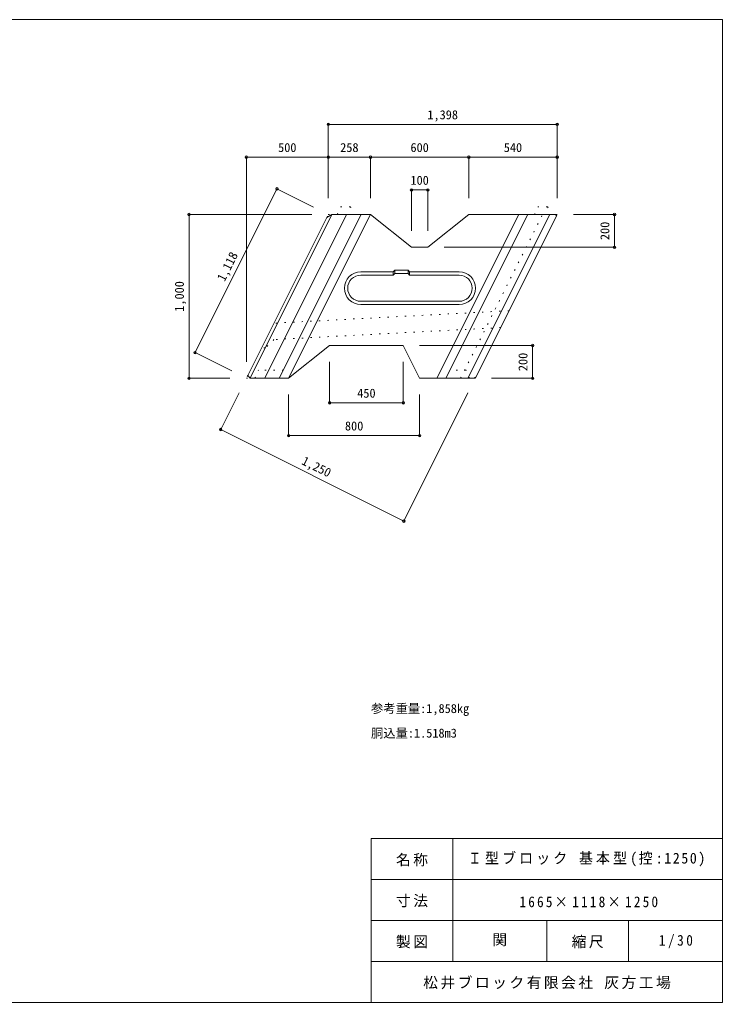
# Model space of a CAD drawing. Units: millimetres, scale not verified. Extents: x 165 to 8745, y 150 to 6150.
# Drawn here: x 4455 to 8745, y 150 to 6150 of the extents above; entities that cross this region are included whole.
import ezdxf
from ezdxf.enums import TextEntityAlignment as Align

# ---------------------------------------------------------------- set-up
doc = ezdxf.new("R2010")
doc.units = ezdxf.units.MM
doc.header["$LTSCALE"] = 30
doc.header["$PDMODE"] = 32
doc.header["$PDSIZE"] = 15
doc.linetypes.add('DOTTED', pattern=[1.75, 0.25, -1.5])
for name, color, linetype, lineweight in [('_0-0_', 7, 'Continuous', 18), ('_0-1_', 7, 'Continuous', 18), ('_0-2_', 4, 'Continuous', 9)]:
    doc.layers.add(name, color=color, linetype=linetype, lineweight=lineweight)
doc.styles.add('ＭＳ ゴシック', font='')
doc.styles.get('ＭＳ ゴシック').set_extended_font_data('MS Gothic')

msp = doc.modelspace()

# ---------------------------------------------------------------- linework, layer by layer
at = {"layer": '_0-0_'}
for p, q in [((8745, 6150), (165, 6150)), ((8745, 150), (8745, 6150)), ((8745, 1150), (6600, 1150)), ((6600, 150), (6600, 1150)), ((7100, 400), (7100, 1150)), ((8745, 900), (6600, 900)), ((8745, 650), (6600, 650)), ((7672.5, 400), (7672.5, 650)), ((8172.5, 400), (8172.5, 650)), ((8745, 400), (6600, 400)), ((165, 150), (8745, 150))]:
    msp.add_line(p, q, dxfattribs=at)
at = {"layer": '_0-1_', "linetype": 'DOTTED'}
for p, q in [((6394.09, 4960.32), (6414.09, 5007.32)), ((6474.09, 5007.32), (6414.09, 5007.32)), ((6474.09, 5007.32), (6494.09, 4960.32)), ((7597.78, 4960.32), (7617.78, 5007.32)), ((7677.78, 5007.32), (7617.78, 5007.32)), ((7677.78, 5007.32), (7697.78, 4960.32)), ((6330.14, 4942.44), (6339.09, 4960.32)), ((6339.09, 4960.32), (6361.45, 4960.32)), ((7147.19, 3960.32), (7647.19, 4960.32)), ((7736.63, 4960.32), (7726.63, 4960.32)), ((7732.16, 4951.38), (7736.63, 4960.32)), ((7442.8, 4372.66), (6007.29, 4296.72)), ((7391.44, 4269.94), (6007.34, 4196.73)), ((5953.97, 4145.38), (5931.61, 4145.38)), ((6007.34, 4196.73), (5953.97, 4145.38)), ((5848.03, 3978.21), (5839.09, 3960.32)), ((5839.09, 3960.32), (5861.45, 3960.32)), ((5891.09, 3960.32), (5912.36, 4010.32)), ((6065.33, 4010.32), (5912.36, 4010.32)), ((7180.35, 4010.32), (7082.74, 4010.32)), ((7201.63, 3960.32), (7180.35, 4010.32)), ((7226.63, 3960.32), (7236.63, 3960.32)), ((7236.63, 3960.32), (7241.1, 3969.27))]:
    msp.add_line(p, q, dxfattribs=at)
at = {"layer": '_0-1_'}
for p, q in [((5848.03, 3978.21), (6330.14, 4942.44)), ((5861.45, 3960.32), (6361.45, 4960.32)), ((5950.89, 3960.32), (6450.89, 4960.32)), ((6040.33, 3960.32), (6540.33, 4960.32)), ((6096.23, 3960.32), (6596.23, 4960.32)), ((6330.14, 4942.44), (6361.45, 4960.32)), ((6361.45, 4960.32), (6597.09, 4960.32)), ((6597.09, 4960.32), (6847.09, 4760.32)), ((6947.09, 4760.32), (7197.09, 4960.32)), ((7001.84, 3960.32), (7501.84, 4960.32)), ((7057.74, 3960.32), (7557.74, 4960.32)), ((7691.91, 4960.32), (7191.91, 3960.32)), ((7197.09, 4960.32), (7726.63, 4960.32)), ((7732.16, 4951.38), (7241.1, 3969.27)), ((7726.63, 4960.32), (7732.16, 4951.38)), ((6847.09, 4760.32), (6947.09, 4760.32)), ((6745.94, 4620.32), (6735.94, 4610.32)), ((6825.94, 4620.32), (6745.94, 4620.32)), ((6745.94, 4620.32), (6745.94, 4600.32)), ((6825.94, 4600.32), (6825.94, 4620.32)), ((6825.94, 4620.32), (6835.94, 4610.32)), ((6537.94, 4610.32), (6735.94, 4610.32)), ((6735.94, 4590.32), (6537.94, 4590.32)), ((6735.94, 4610.32), (6735.94, 4590.32)), ((6745.94, 4600.32), (6735.94, 4590.32)), ((6745.94, 4600.32), (6825.94, 4600.32)), ((6825.94, 4600.32), (6835.94, 4590.32)), ((6835.94, 4610.32), (6835.94, 4590.32)), ((6835.94, 4610.32), (7137.94, 4610.32)), ((7137.94, 4590.32), (6835.94, 4590.32)), ((6537.94, 4430.32), (7137.94, 4430.32)), ((6537.94, 4410.32), (7137.94, 4410.32)), ((6097.09, 3960.32), (6347.09, 4160.32)), ((6797.09, 4160.32), (6347.09, 4160.32)), ((6797.09, 4160.32), (6897.09, 3960.32)), ((5848.03, 3978.21), (5861.45, 3960.32)), ((5861.45, 3960.32), (6097.09, 3960.32)), ((6897.09, 3960.32), (7226.63, 3960.32)), ((7226.63, 3960.32), (7241.1, 3969.27))]:
    msp.add_line(p, q, dxfattribs=at)
for centre, radius, start, end in [((6537.94, 4510.32), 100, 90, 270), ((6537.94, 4510.32), 80, 90, 270), ((7137.94, 4510.32), 100, 270, 90), ((7137.94, 4510.32), 80, 270, 90)]:
    msp.add_arc(centre, radius, start, end, dxfattribs=at)
at = {"layer": '_0-2_'}
for p, q in [((6339.09, 5510.32), (6339.09, 5060.32)), ((6339.09, 5510.32), (7736.63, 5510.32)), ((7736.63, 5510.32), (7736.63, 5060.32)), ((5839.09, 5310.32), (5839.09, 4060.32)), ((5839.09, 5310.32), (7736.63, 5310.32)), ((6597.09, 5310.32), (6597.09, 5060.32)), ((6597.09, 5310.32), (6597.09, 5060.32)), ((7197.09, 5310.32), (7197.09, 5060.32)), ((6026.04, 5116.85), (5526.04, 4116.85)), ((6026.04, 5116.85), (6249.64, 5005.05)), ((6847.09, 5110.32), (6947.09, 5110.32)), ((6847.09, 5110.32), (6847.09, 4860.32)), ((6947.09, 5110.32), (6947.09, 4860.32)), ((5489.09, 4960.32), (6239.09, 4960.32)), ((5489.09, 3960.32), (5489.09, 4960.32)), ((8086.63, 4960.32), (7836.63, 4960.32)), ((8086.63, 4960.32), (8086.63, 4760.32)), ((8086.63, 4760.32), (7047.09, 4760.32)), ((7586.63, 4160.32), (6897.09, 4160.32)), ((7586.63, 3960.32), (7586.63, 4160.32)), ((5526.04, 4116.85), (5749.64, 4005.05)), ((6347.09, 3810.32), (6347.09, 4060.32)), ((6797.09, 3810.32), (6797.09, 4060.32)), ((5489.09, 3960.32), (5739.09, 3960.32)), ((7586.63, 3960.32), (7336.63, 3960.32)), ((5682.56, 3647.28), (5794.37, 3870.88)), ((6097.09, 3610.32), (6097.09, 3860.32)), ((6800.6, 3088.26), (7191.91, 3870.88)), ((6897.09, 3610.32), (6897.09, 3860.32)), ((6347.09, 3810.32), (6797.09, 3810.32)), ((5682.56, 3647.28), (6800.6, 3088.26)), ((6897.09, 3610.32), (6097.09, 3610.32))]:
    msp.add_line(p, q, dxfattribs=at)
for p in [(6339.09, 5510.32), (7736.63, 5510.32), (5839.09, 5310.32), (6339.09, 5310.32), (6597.09, 5310.32), (7197.09, 5310.32), (7736.63, 5310.32), (6026.04, 5116.85), (6847.09, 5110.32), (6947.09, 5110.32), (5489.09, 4960.32), (8086.63, 4960.32), (8086.63, 4760.32), (7586.63, 4160.32), (5526.04, 4116.85), (5489.09, 3960.32), (7586.63, 3960.32), (6347.09, 3810.32), (6797.09, 3810.32), (5682.56, 3647.28), (6097.09, 3610.32), (6897.09, 3610.32), (6800.6, 3088.26)]:
    msp.add_point(p, dxfattribs=at)

# ---------------------------------------------------------------- texts
at = {"layer": '_0-0_', "color": 4, "style": 'ＭＳ ゴシック'}
for s, p in [('参考重量:1,858㎏', (6600, 1900)), ('胴込量:1.518m3', (6600, 1750))]:
    msp.add_text(s, height=54.99, dxfattribs=at).set_placement(p, align=Align.BOTTOM_LEFT)
at = {"layer": '_0-0_', "style": 'ＭＳ ゴシック'}
msp.add_text('関', height=65.98, dxfattribs=at).set_placement((7341.25, 480), align=Align.BOTTOM_LEFT)
at = {"layer": '_0-0_', "char_height": 65.98, "attachment_point": 7, "style": 'ＭＳ ゴシック'}
for s, insert in [('\\T1.17;名称', (6752.5, 980)), ('\\T1.22;\\W0.95;Ｉ型ブロック\\~基本型(控:1250)', (7191.25, 980)), ('\\T1.17;寸法', (6752.5, 730)), ('\\T1.33;\\W0.9;1665×1118×1250', (7506.25, 730)), ('\\T1.17;製図', (6752.5, 480)), ('\\T1.17;縮尺', (7825, 480)), ('\\T1.38;\\W0.9;1/30', (8357.5, 480)), ('\\T1.17;松井ブロック有限会社\\~灰方工場', (6918.75, 230))]:
    msp.add_mtext(s, dxfattribs=dict(at, insert=insert))
at = {"layer": '_0-2_', "style": 'ＭＳ ゴシック'}
for s, p in [('1,398', (6944.11, 5525.32)), ('500', (6032.84, 5325.32)), ('258', (6411.84, 5325.32)), ('600', (6840.84, 5325.32)), ('540', (7410.61, 5325.32)), ('100', (6840.84, 5125.32)), ('450', (6515.84, 3825.32)), ('800', (6440.84, 3625.32))]:
    msp.add_text(s, height=54.99, dxfattribs=at).set_placement(p, align=Align.BOTTOM_LEFT)
for s, rotation, p in [('200', 90, (8071.63, 4804.07)), ('1,118', 63.435, (5720.69, 4539.71)), ('1,000', 90, (5474.09, 4366.57)), ('200', 90, (7571.63, 4004.07)), ('1,250', 333.435, (6164.43, 3423.11))]:
    msp.add_text(s, height=54.99, rotation=rotation, dxfattribs=at).set_placement(p, align=Align.BOTTOM_LEFT)

doc.saveas('drawing.dxf')
